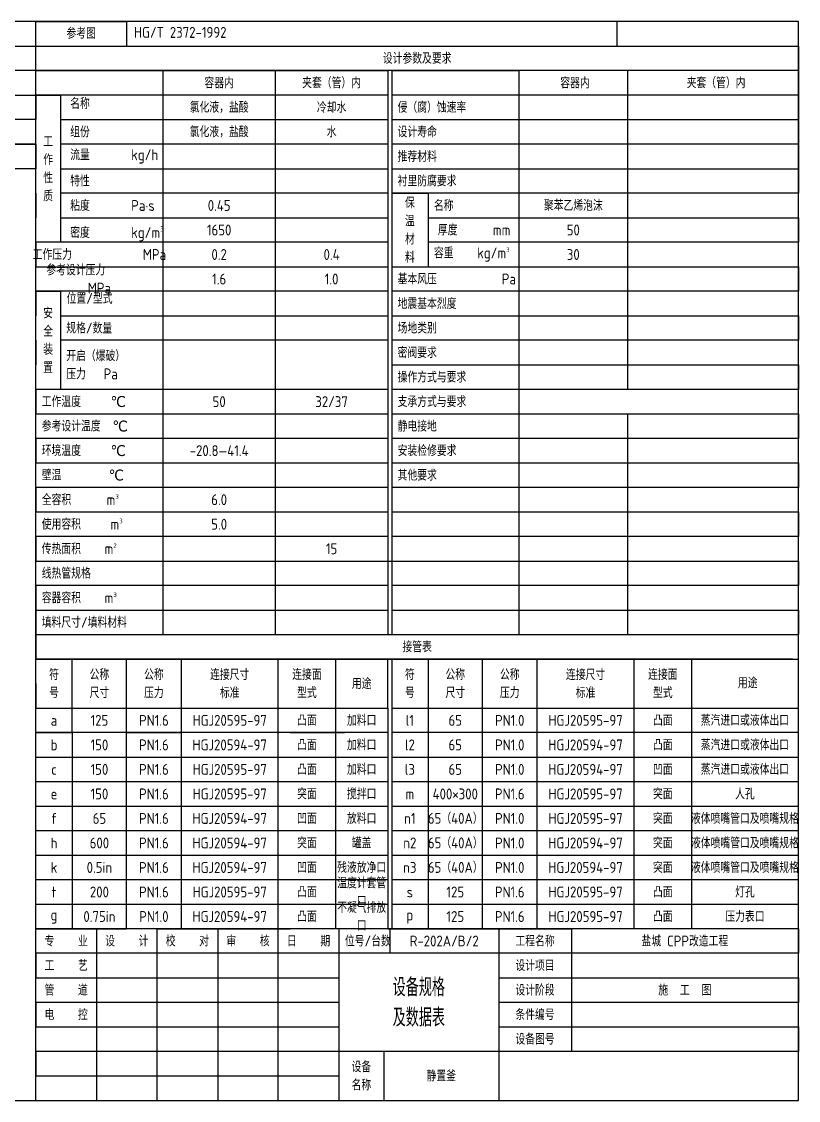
# Model space of a CAD drawing. Header units: millimetres. Extents: x 0 to 420, y 0 to 297.
# Drawn here: x 206.1 to 420, y 0 to 297 of the extents above; entities that cross this region are included whole.
import ezdxf

# ---------------------------------------------------------------- set-up
doc = ezdxf.new("R2010")
doc.units = ezdxf.units.MM
doc.styles.add('长仿宋', font='gbenor.shx', dxfattribs={"bigfont": 'gbcbig.shx'})

msp = doc.modelspace()

# ---------------------------------------------------------------- linework, layer by layer
for p, q in [((210, 0), (210, 297)), ((210, 297), (235, 297)), ((235, 297), (235, 290.25)), ((420, 297), (370, 297)), ((370, 297), (370, 290.25)), ((0, 290.25), (420, 290.25)), ((420, 290.25), (420, 283.5)), ((420, 283.5), (0, 283.5)), ((210, 283.5), (306.923, 283.5)), ((210, 283.5), (245, 283.5)), ((245, 283.5), (245, 128.25)), ((275.962, 128.25), (275.962, 283.5)), ((306.923, 283.5), (306.923, 128.25)), ((420, 283.5), (308, 283.5)), ((308, 283.5), (308, 128.25)), ((308, 283.5), (343, 283.5)), ((343, 283.5), (343, 128.25)), ((373, 195.75), (373, 283.5)), ((420, 283.5), (420, 276.75)), ((0, 276.75), (210, 276.75)), ((210, 276.75), (210, 270)), ((306.923, 276.75), (210, 276.75)), ((210, 276.75), (216.75, 276.75)), ((216.75, 276.75), (216.75, 236.25)), ((420, 276.75), (308, 276.75)), ((420, 276.75), (420, 270)), ((210, 270), (0, 270)), ((216.75, 270), (306.923, 270)), ((308, 270), (420, 270)), ((420, 270), (420, 263.25)), ((0, 263.25), (210, 263.25)), ((210, 263.25), (193.846, 263.25)), ((210, 263.25), (210, 256.5)), ((306.923, 263.25), (216.75, 263.25)), ((420, 263.25), (308, 263.25)), ((420, 263.25), (420, 256.5)), ((210, 256.5), (0, 256.5)), ((216.75, 256.5), (306.923, 256.5)), ((308, 256.5), (420, 256.5)), ((420, 256.5), (420, 249.75)), ((210, 249.75), (210, 243)), ((306.923, 249.75), (216.75, 249.75)), ((420, 249.75), (308, 249.75)), ((308, 249.75), (318, 249.75)), ((318, 249.75), (318, 229.5)), ((216.75, 243), (306.923, 243)), ((318, 243), (420, 243)), ((420, 243), (420, 236.25)), ((210, 236.25), (210, 229.5)), ((306.923, 236.25), (210, 236.25)), ((420, 236.25), (318, 236.25)), ((210, 229.5), (306.923, 229.5)), ((308, 229.5), (420, 229.5)), ((420, 229.5), (420, 222.75)), ((210, 222.75), (210, 216)), ((306.923, 222.75), (210, 222.75)), ((210, 222.75), (216.75, 222.75)), ((216.75, 222.75), (216.75, 195.75)), ((420, 222.75), (308, 222.75)), ((216.75, 216), (306.923, 216)), ((308, 216), (420, 216)), ((420, 216), (420, 209.25)), ((210, 209.25), (210, 202.5)), ((306.923, 209.25), (216.75, 209.25)), ((420, 209.25), (308, 209.25)), ((308, 202.5), (420, 202.5)), ((420, 202.5), (420, 195.75)), ((210, 195.75), (210, 189)), ((306.923, 195.75), (210, 195.75)), ((420, 195.75), (308, 195.75)), ((210, 189), (306.923, 189)), ((308, 189), (420, 189)), ((373, 128.25), (373, 189)), ((420, 189), (420, 182.25)), ((210, 182.25), (210, 175.5)), ((306.923, 182.25), (210, 182.25)), ((420, 182.25), (308, 182.25)), ((210, 175.5), (306.923, 175.5)), ((308, 175.5), (420, 175.5)), ((420, 175.5), (420, 168.75)), ((210, 168.75), (210, 162)), ((306.923, 168.75), (210, 168.75)), ((420, 168.75), (308, 168.75)), ((210, 162), (306.923, 162)), ((308, 162), (420, 162)), ((420, 162), (420, 155.25)), ((210, 155.25), (210, 148.5)), ((306.923, 155.25), (210, 155.25)), ((420, 155.25), (308, 155.25)), ((210, 148.5), (420, 148.5)), ((420, 148.5), (420, 141.75)), ((210, 141.75), (210, 135)), ((306.923, 141.75), (210, 141.75)), ((420, 141.75), (308, 141.75)), ((210, 135), (306.923, 135)), ((210, 135), (210, 128.25)), ((308, 135), (420, 135)), ((420, 135), (420, 128.25)), ((210, 128.25), (210, 121.5)), ((210, 128.25), (306.923, 128.25)), ((306.923, 128.25), (308, 128.25)), ((308, 128.25), (420, 128.25)), ((210, 121.5), (420, 121.49)), ((418.428, 121.49), (210, 121.49)), ((220, 101.25), (220, 121.49)), ((235, 101.25), (235, 121.499)), ((245, 121.498), (275.962, 121.494)), ((250, 121.49), (250, 47.25)), ((275.962, 121.494), (275.962, 121.497)), ((276.769, 47.25), (276.769, 121.49)), ((292.526, 121.49), (292.526, 47.25)), ((306.923, 121.496), (306.923, 121.49)), ((306.923, 121.496), (306.923, 121.49)), ((306.923, 108), (306.923, 121.49)), ((306.923, 121.49), (308, 121.49)), ((308, 121.496), (308, 121.49)), ((308, 121.49), (308, 108)), ((318, 121.49), (318, 47.25)), ((333, 47.25), (333, 121.49)), ((343, 121.494), (373, 121.494)), ((348, 121.49), (348, 47.25)), ((374.769, 47.25), (374.769, 121.49)), ((390.526, 121.492), (390.526, 47.25)), ((210, 114.75), (210, 108)), ((420, 108), (420, 114.75)), ((210, 105.69), (210, 112.44)), ((210, 101.25), (210, 108)), ((210, 108), (306.923, 108)), ((306.923, 108), (306.923, 47.25)), ((308, 108), (308, 47.25)), ((308, 108), (420, 108)), ((420, 98.94), (420, 105.69)), ((306.923, 101.25), (210, 101.25)), ((210, 101.25), (218.75, 101.25)), ((210, 101.25), (220, 101.25)), ((220, 101.25), (220, 47.25)), ((235, 47.25), (235, 101.25)), ((235, 101.25), (250, 101.25)), ((280, 101.25), (295, 101.25)), ((420, 101.25), (308, 101.25)), ((420, 94.5), (420, 101.25)), ((210, 92.19), (210, 98.94)), ((210, 87.75), (210, 94.5)), ((210, 94.5), (306.923, 94.5)), ((308, 94.5), (420, 94.5)), ((420, 85.44), (420, 92.19)), ((306.923, 87.75), (210, 87.75)), ((420, 87.75), (308, 87.75)), ((420, 81), (420, 87.75)), ((210, 78.69), (210, 85.44)), ((210, 74.25), (210, 81)), ((210, 81), (306.923, 81)), ((308, 81), (420, 81)), ((420, 71.94), (420, 78.69)), ((306.923, 74.25), (210, 74.25)), ((420, 74.25), (308, 74.25)), ((420, 67.5), (420, 74.25)), ((210, 65.19), (210, 71.94)), ((210, 60.75), (210, 67.5)), ((210, 67.5), (306.923, 67.5)), ((308, 67.5), (420, 67.5)), ((420, 58.44), (420, 65.19)), ((306.923, 60.75), (210, 60.75)), ((420, 60.75), (308, 60.75)), ((420, 54), (420, 60.75)), ((210, 50.5), (210, 58.44)), ((210, 47.25), (210, 54)), ((210, 54), (306.923, 54)), ((308, 54), (420, 54)), ((420, 43.75), (420, 50.5)), ((420, 47.25), (210, 47.25)), ((210, 47.25), (226.692, 47.25)), ((220, 47.25), (235, 47.25)), ((226.692, 47.25), (226.692, 0)), ((243.385, 0), (243.385, 47.25)), ((243.385, 47.25), (260.077, 47.25)), ((250, 47.25), (280, 47.25)), ((260.077, 47.25), (260.077, 0)), ((276.769, 0), (276.769, 47.25)), ((307.462, 47.25), (293.462, 47.25)), ((293.462, 47.25), (293.462, 0)), ((306.923, 47.25), (307.462, 47.25)), ((307.462, 47.25), (307.462, 40.5)), ((307.462, 47.25), (337.462, 47.25)), ((337.462, 47.25), (337.462, 0)), ((337.462, 47.25), (357.462, 47.25)), ((357.462, 47.25), (357.462, 13.5)), ((420, 47.25), (420, 40.5)), ((420, 40.5), (210, 40.5)), ((210, 40.5), (210, 33.75)), ((210, 33.75), (293.462, 33.75)), ((337.462, 33.75), (420, 33.75)), ((420, 33.75), (420, 27)), ((210, 27), (210, 20.25)), ((293.462, 27), (210, 27)), ((420, 27), (337.462, 27)), ((210, 20.25), (293.462, 20.25)), ((337.462, 20.25), (420, 20.25)), ((420, 20.25), (420, 13.5)), ((420, 13.5), (210, 13.5)), ((210, 13.5), (210, 6.75)), ((305.82, 13.5), (305.82, 0)), ((210, 6.75), (293.462, 6.75)), ((226.692, 0), (243.385, 0)), ((260.077, 0), (276.769, 0))]:
    msp.add_line(p, q)
msp.add_lwpolyline([(0, 0), (420, 0), (420, 297), (0, 297)], close=True)

# ---------------------------------------------------------------- texts
at = {"style": '长仿宋'}
for s, width, heights, insert, char_height, attachment_point in [('参考图', 24.9399, [0], (222.47, 293.761), 3, 5), ('HG/T 2372-1992', 185, [0], (237.036, 294.023), 3, 4), ('设计参数及要求', 210, [0], (315, 286.875), 3, 5), ('容器内', 30.96155, [0], (260.481, 280.125), 3, 5), ('夹套（管）内', 30.96153, [0], (291.442, 280.125), 3, 5), ('容器内', 30.96155, [0], (358.481, 280.125), 3, 5), ('夹套（管）内', 30.96153, [0], (397.316, 280.125), 3, 5), ('氯化液，盐酸', 30.96155, [0], (260.481, 273.375), 3, 5), ('冷却水', 30.96153, [0], (291.442, 273.375), 3, 5), (' 侵（腐）蚀速率', 35, [0], (308, 273.375), 3, 4), ('氯化液，盐酸', 30.96155, [0], (260.481, 266.625), 3, 5), ('水', 30.96153, [0], (291.442, 266.625), 3, 5), (' 设计寿命', 35, [0], (308, 266.625), 3, 4), ('工\\P作\\P性\\P质', 6.75, [0], (213.375, 256.5), 3, 5), (' 推荐材料', 35, [0], (308, 259.875), 3, 4), (' 衬里防腐要求', 35, [0], (308, 253.125), 3, 4), ('0.45', 30.96155, [0], (260.481, 246.375), 3, 5), ('保\\P温\\P材\\P料', 10, [0], (313, 239.625), 3, 5), ('聚苯乙烯泡沫', 30, [0], (358, 246.375), 3, 5), ('1650', 30.96155, [0], (260.481, 239.625), 3, 5), ('50', 30, [0], (358, 239.625), 3, 5), ('工作压力            MPa', 35, [0], (227.5, 232.875), 3, 5), ('0.2', 30.96155, [0], (260.481, 232.875), 3, 5), ('0.4', 30.96155, [0], (291.442, 232.875), 3, 5), ('30', 30, [0], (358, 232.875), 3, 5), ('参考设计压力         MPa', 35, [0], (227.5, 226.125), 3, 5), ('1.6', 30.96155, [0], (260.481, 226.125), 3, 5), ('1.0', 30.96155, [0], (291.442, 226.125), 3, 5), (' 基本风压           Pa', 35, [0], (308, 226.125), 3, 4), (' {\\H0.6x;位置/型式}', 28.25, [0], (215.769, 220.784), 5, 4), (' 地震基本烈度', 35, [0], (308, 219.375), 3, 4), ('安\\P全\\P装\\P置', 6.75, [0], (213.375, 209.25), 3, 5), (' 规格/数量', 28.25, [0], (216.75, 212.625), 3, 4), (' 场地类别', 35, [0], (308, 212.625), 3, 4), (' 开启（爆破）\\P 压力   Pa', 28.25, [0], (216.75, 202.5), 3, 4), (' 密阀要求', 35, [0], (308, 205.875), 3, 4), (' 操作方式与要求', 35, [0], (308, 199.125), 3, 4), (' 工作温度     ℃', 35, [0], (210, 192.375), 3, 4), ('50', 30.96155, [0], (260.481, 192.375), 3, 5), ('32/37', 30.96155, [0], (291.442, 192.375), 3, 5), (' 支承方式与要求', 35, [0], (308, 192.375), 3, 4), (' 参考设计温度  ℃', 35, [0], (210, 185.625), 3, 4), (' 静电接地', 35, [0], (308, 185.625), 3, 4), (' 环境温度     ℃', 35, [0], (210, 178.875), 3, 4), ('-20.8—41.4', 30.96155, [0], (260.481, 178.875), 3, 5), (' 安装检修要求', 35, [0], (308, 178.875), 3, 4), (' 壁温        ℃', 35, [0], (210, 172.125), 3, 4), (' 其他要求', 35, [0], (308, 172.125), 3, 4), ('\\A1; 全容积      m{\\H0.42x;\\S3^ ;}', 35, [0], (210, 165.375), 3, 4), ('6.0', 30.96155, [0], (260.481, 165.375), 3, 5), ('\\A1; 使用容积     m{\\H0.42x;\\S3^ ;}', 35, [0], (210, 158.625), 3, 4), ('5.0', 30.96155, [0], (260.481, 158.625), 3, 5), ('\\A1; 传热面积    m{\\H0.42x;\\S2^ ;}', 35, [0], (210, 151.875), 3, 4), ('15', 30.96155, [0], (291.442, 151.875), 3, 5), (' 线热管规格', 35, [0], (210, 145.125), 3, 4), ('\\A1; 容器容积    m{\\H0.42x;\\S3^ ;}', 35, [0], (210, 138.375), 3, 4), (' 填料尺寸/填料材料', 35, [0], (210, 131.625), 3, 4), ('接管表', 210, [0], (315, 124.87), 3, 5), ('符\\P号', 10, [0], (215, 114.745), 3, 5), ('公称\\P尺寸', 15, [0], (227.5, 114.745), 3, 5), ('公称\\P压力', 15, [0], (242.5, 114.745), 3, 5), ('\\pxqc;连接尺寸\\P\\pq*;标准', 26.7692, [0], (263.385, 114.723), 3, 5), ('连接面\\P型式', 15.75698, [0], (284.648, 114.745), 3, 5), ('符\\P号', 10, [0], (313, 114.745), 3, 5), ('公称\\P尺寸', 15, [0], (325.5, 114.745), 3, 5), ('公称\\P压力', 15, [0], (340.5, 114.745), 3, 5), ('\\pxqc;连接尺寸\\P\\pq*;标准', 26.7692, [0], (361.385, 114.723), 3, 5), ('连接面\\P型式', 15.75698, [0], (382.648, 114.745), 3, 5), ('用途', 14.3969, [0], (299.725, 114.745), 3, 5), ('用途', 25.7921, [12.721], (406.021, 114.945), 3, 5), ('a', 10, [0], (215, 104.625), 3, 5), ('125', 15, [0], (227.5, 104.625), 3, 5), ('PN1.6', 15, [0], (242.5, 104.625), 3, 5), ('HGJ20595-97', 26.7692, [0], (263.385, 104.625), 3, 5), ('凸面', 15.75698, [0], (284.648, 104.625), 3, 5), ('加料口', 14.3969, [0], (299.725, 104.625), 3, 5), ('l1', 10, [0], (313, 104.625), 3, 5), ('65', 15, [0], (325.5, 104.625), 3, 5), ('PN1.0', 15, [0], (340.5, 104.625), 3, 5), ('HGJ20595-97', 26.7692, [0], (361.385, 104.625), 3, 5), ('凸面', 15.75698, [0], (382.648, 104.625), 3, 5), ('蒸汽进口或液体出口', 29.47382, [0], (405.263, 104.625), 3, 5), ('b', 10, [0], (215, 97.875), 3, 5), ('150', 15, [0], (227.5, 97.875), 3, 5), ('PN1.6', 15, [0], (242.5, 97.875), 3, 5), ('HGJ20594-97', 26.7692, [0], (263.385, 97.875), 3, 5), ('凸面', 15.75698, [0], (284.648, 97.875), 3, 5), ('加料口', 14.3969, [0], (299.725, 97.875), 3, 5), ('l2', 10, [0], (313, 97.875), 3, 5), ('65', 15, [0], (325.5, 97.875), 3, 5), ('PN1.0', 15, [0], (340.5, 97.875), 3, 5), ('HGJ20594-97', 26.7692, [0], (361.385, 97.875), 3, 5), ('凸面', 15.75698, [0], (382.648, 97.875), 3, 5), ('蒸汽进口或液体出口', 29.47382, [0], (405.263, 97.875), 3, 5), ('150', 15, [0], (227.5, 91.125), 3, 5), ('PN1.6', 15, [0], (242.5, 91.125), 3, 5), ('HGJ20595-97', 26.7692, [0], (263.385, 91.125), 3, 5), ('凸面', 15.75698, [0], (284.648, 91.125), 3, 5), ('加料口', 14.3969, [0], (299.725, 91.125), 3, 5), ('l3', 10, [0], (313, 91.125), 3, 5), ('65', 15, [0], (325.5, 91.125), 3, 5), ('PN1.0', 15, [0], (340.5, 91.125), 3, 5), ('HGJ20594-97', 26.7692, [0], (361.385, 91.125), 3, 5), ('凹面', 15.75698, [0], (382.648, 91.125), 3, 5), ('蒸汽进口或液体出口', 29.47382, [0], (405.263, 91.125), 3, 5), ('c', 10, [0], (215, 91.125), 3, 5), ('突面', 15.75698, [0], (284.648, 84.375), 3, 5), ('搅拌口', 14.3969, [0], (299.725, 84.375), 3, 5), ('突面', 15.75698, [0], (382.648, 84.375), 3, 5), ('人孔', 29.47382, [0], (405.263, 84.375), 3, 5), ('e', 10, [0], (215, 84.375), 3, 5), ('150', 15, [0], (227.5, 84.375), 3, 5), ('PN1.6', 15, [0], (242.5, 84.375), 3, 5), ('HGJ20595-97', 26.7692, [0], (263.385, 84.375), 3, 5), ('m', 10, [0], (313, 84.375), 3, 5), ('400×300', 15, [0], (325.5, 84.375), 3, 5), ('PN1.6', 15, [0], (340.5, 84.375), 3, 5), ('HGJ20595-97', 26.7692, [0], (361.385, 84.375), 3, 5), ('f', 10, [0], (215, 77.625), 3, 5), ('65', 15, [0], (227.5, 77.625), 3, 5), ('PN1.6', 15, [0], (242.5, 77.625), 3, 5), ('HGJ20594-97', 26.7692, [0], (263.385, 77.625), 3, 5), ('凹面', 15.75698, [0], (284.648, 77.625), 3, 5), ('放料口', 14.3969, [0], (299.725, 77.625), 3, 5), ('n1', 10, [0], (313, 77.625), 3, 5), ('65（40A）', 15, [0], (325.5, 77.625), 3, 5), ('PN1.0', 15, [0], (340.5, 77.625), 3, 5), ('HGJ20595-97', 26.7692, [0], (361.385, 77.625), 3, 5), ('突面', 15.75698, [0], (382.648, 77.625), 3, 5), ('液体喷嘴管口及喷嘴规格', 29.47382, [0], (405.263, 77.625), 3, 5), ('h', 10, [0], (215, 70.875), 3, 5), ('600', 15, [0], (227.5, 70.875), 3, 5), ('PN1.6', 15, [0], (242.5, 70.875), 3, 5), ('HGJ20594-97', 26.7692, [0], (263.385, 70.875), 3, 5), ('突面', 15.75698, [0], (284.648, 70.875), 3, 5), ('罐盖', 14.3969, [0], (299.725, 70.875), 3, 5), ('n2', 10, [0], (313, 70.875), 3, 5), ('65（40A）', 15, [0], (325.5, 70.875), 3, 5), ('PN1.0', 15, [0], (340.5, 70.875), 3, 5), ('HGJ20594-97', 26.7692, [0], (361.385, 70.875), 3, 5), ('突面', 15.75698, [0], (382.648, 70.875), 3, 5), ('液体喷嘴管口及喷嘴规格', 29.47382, [0], (405.263, 70.875), 3, 5), ('k', 10, [0], (215, 64.125), 3, 5), ('0.5in', 15, [0], (227.5, 64.125), 3, 5), ('PN1.6', 15, [0], (242.5, 64.125), 3, 5), ('HGJ20594-97', 26.7692, [0], (263.385, 64.125), 3, 5), ('凹面', 15.75698, [0], (284.648, 64.125), 3, 5), ('残液放净口', 14.3969, [0], (299.725, 64.125), 3, 5), ('n3', 10, [0], (313, 64.125), 3, 5), ('65（40A）', 15, [0], (325.5, 64.125), 3, 5), ('PN1.0', 15, [0], (340.5, 64.125), 3, 5), ('HGJ20594-97', 26.7692, [0], (361.385, 64.125), 3, 5), ('突面', 15.75698, [0], (382.648, 64.125), 3, 5), ('液体喷嘴管口及喷嘴规格', 29.47382, [0], (405.263, 64.125), 3, 5), ('t', 10, [0], (215, 57.375), 3, 5), ('200', 15, [0], (227.5, 57.375), 3, 5), ('PN1.6', 15, [0], (242.5, 57.375), 3, 5), ('HGJ20595-97', 26.7692, [0], (263.385, 57.375), 3, 5), ('凸面', 15.75698, [0], (284.648, 57.375), 3, 5), ('温度计套管口', 14.3969, [0], (299.725, 57.375), 3, 5), ('s', 10, [0], (313, 57.375), 3, 5), ('125', 15, [0], (325.5, 57.375), 3, 5), ('PN1.6', 15, [0], (340.5, 57.375), 3, 5), ('HGJ20595-97', 26.7692, [0], (361.385, 57.375), 3, 5), ('凸面', 15.75698, [0], (382.648, 57.375), 3, 5), ('灯孔', 29.47382, [0], (405.263, 57.375), 3, 5), ('g', 10, [0], (215, 50.625), 3, 5), ('0.75in', 15, [0], (227.5, 50.625), 3, 5), ('PN1.0', 15, [0], (242.5, 50.625), 3, 5), ('HGJ20594-97', 26.7692, [0], (263.385, 50.625), 3, 5), ('凸面', 15.75698, [0], (284.648, 50.625), 3, 5), ('不凝气排放口', 14.3969, [0], (299.725, 50.625), 3, 5), ('p', 10, [0], (313, 50.625), 3, 5), ('125', 15, [0], (325.5, 50.625), 3, 5), ('PN1.6', 15, [0], (340.5, 50.625), 3, 5), ('HGJ20595-97', 26.7692, [0], (361.385, 50.625), 3, 5), ('凸面', 15.75698, [0], (382.648, 50.625), 3, 5), ('压力表口', 29.47382, [0], (405.263, 50.625), 3, 5), ('专    业', 16.6923, [0], (218.346, 43.875), 3, 5), ('设    计', 16.6923, [0], (235.038, 43.875), 3, 5), ('校    对', 16.6923, [0], (251.731, 43.875), 3, 5), ('审    核', 16.6923, [0], (268.423, 43.875), 3, 5), ('日    期', 16.6923, [0], (285.115, 43.875), 3, 5), (' 位号/台数', 14, [0], (293.462, 43.875), 3, 4), ('R-202A/B/2', 30, [0], (322.462, 43.875), 3, 5), ('工程名称', 20, [0], (347.462, 43.875), 3, 5), ('盐城 CPP改造工程', 62.53847, [0], (388.731, 43.875), 3, 5), ('工    艺', 16.6923, [0], (218.346, 37.125), 3, 5), ('设计项目', 20, [0], (347.462, 37.125), 3, 5), ('设备规格\\P及数据表', 44, [0], (315.462, 27), 5, 5), ('管    道', 16.6923, [0], (218.346, 30.375), 3, 5), ('设计阶段', 20, [0], (347.462, 30.375), 3, 5), ('施  工  图', 62.53847, [0], (388.731, 30.375), 3, 5), ('电    控', 16.6923, [0], (218.346, 23.625), 3, 5), ('条件编号', 20, [0], (347.462, 23.625), 3, 5), ('设备图号', 20, [0], (347.462, 16.875), 3, 5), ('设备\\P名称', 12.35844, [0], (299.641, 6.75), 3, 5), ('静置釜', 31.64156, [0], (321.641, 6.75), 3, 5)]:
    msp.add_mtext_dynamic_manual_height_columns(s, width=width, gutter_width=12.5, heights=heights, dxfattribs=dict(at, insert=insert, char_height=char_height, attachment_point=attachment_point))
at = {"attachment_point": 4, "style": '长仿宋'}
for s, insert, char_height in [(' {\\H0.6x;名称}', (216.75, 274.453), 5), (' {\\H0.6x;流量       kg/h}', (216.75, 259.875), 5), (' {\\H0.6x;特性}', (216.75, 253.125), 5), (' {\\H0.6x;粘度       Pa·s}', (216.75, 246.375), 5), (' 名称', (318, 246.375), 3), (' {\\H0.6x;厚度      mm}', (318, 239.625), 5), ('\\A1; 容重    kg/m{\\H0.42x;\\S3^ ;}', (318, 232.875), 3)]:
    msp.add_mtext(s, dxfattribs=dict(at, insert=insert, char_height=char_height))
at = {"style": '长仿宋'}
for s, insert, char_height, width, attachment_point in [(' 组份', (217.829, 266.625), 3, 10.83369, 4), ('\\A1; {\\H0.6x;密度       kg/m\\H0.49x;\\S3^ ;}', (216.75, 236.529), 5, 25.65022, 7)]:
    msp.add_mtext(s, dxfattribs=dict(at, insert=insert, char_height=char_height, width=width, attachment_point=attachment_point))

doc.saveas('drawing.dxf')
